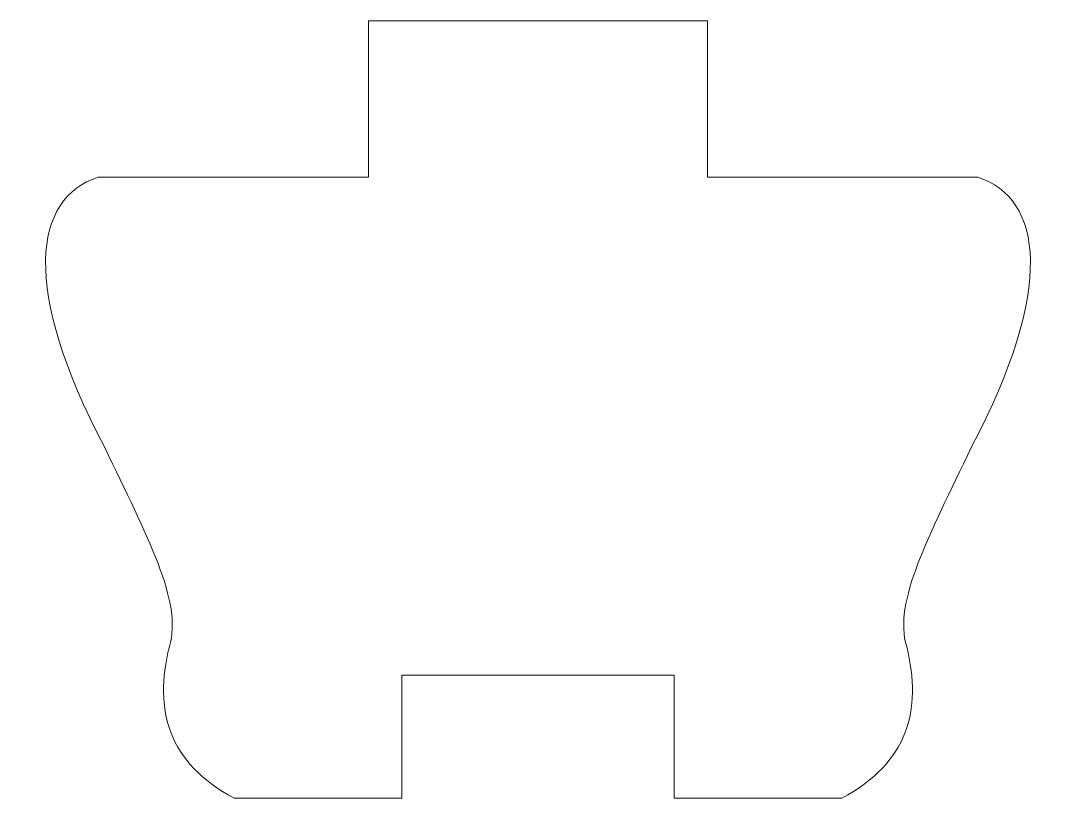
# Model space of a CAD drawing. Header units: millimetres. Extents: x 3281.1 to 3304.4, y 1484.4 to 1501.9.
import ezdxf

# ---------------------------------------------------------------- set-up
doc = ezdxf.new("R2010")
doc.units = ezdxf.units.MM

msp = doc.modelspace()

# ---------------------------------------------------------------- linework, layer by layer
at = {"lineweight": 20}
for points, knots in [([(3288.935, 1501.876), (3288.935, 1501.876), (3288.935, 1498.354), (3288.935, 1498.354), (3288.935, 1498.354), (3288.935, 1498.354), (3282.852, 1498.354), (3282.852, 1498.354)], [0, 0, 0, 0, 0.333333, 0.333333, 0.333333, 0.333333, 1, 1, 1, 1]), ([(3296.558, 1501.876), (3296.558, 1501.876), (3296.558, 1498.354), (3296.558, 1498.354), (3296.558, 1498.354), (3296.558, 1498.354), (3302.641, 1498.354), (3302.641, 1498.354)], [0, 0, 0, 0, 0.333333, 0.333333, 0.333333, 0.333333, 1, 1, 1, 1]), ([(3282.852, 1498.354), (3281.393, 1497.88), (3281.108, 1495.852), (3282.998, 1492.271), (3282.998, 1492.271), (3283.946, 1490.28), (3284.764, 1488.786), (3284.453, 1487.789), (3284.453, 1487.789), (3284.102, 1486.327), (3284.422, 1485.189), (3285.913, 1484.374)], [0, 0, 0, 0, 0.25, 0.25, 0.25, 0.25, 0.5, 0.5, 0.5, 0.5, 1, 1, 1, 1]), ([(3302.641, 1498.354), (3304.1, 1497.88), (3304.385, 1495.852), (3302.495, 1492.271), (3302.495, 1492.271), (3301.547, 1490.28), (3300.729, 1488.786), (3301.041, 1487.789), (3301.041, 1487.789), (3301.391, 1486.327), (3301.071, 1485.189), (3299.58, 1484.374)], [0, 0, 0, 0, 0.25, 0.25, 0.25, 0.25, 0.5, 0.5, 0.5, 0.5, 1, 1, 1, 1]), ([(3289.682, 1487.148), (3289.682, 1487.148), (3289.682, 1484.374), (3289.682, 1484.374), (3289.682, 1484.374), (3289.682, 1484.374), (3285.913, 1484.374), (3285.913, 1484.374)], [0, 0, 0, 0, 0.333333, 0.333333, 0.333333, 0.333333, 1, 1, 1, 1]), ([(3295.811, 1487.148), (3295.811, 1487.148), (3295.811, 1484.374), (3295.811, 1484.374), (3295.811, 1484.374), (3295.811, 1484.374), (3299.58, 1484.374), (3299.58, 1484.374)], [0, 0, 0, 0, 0.333333, 0.333333, 0.333333, 0.333333, 1, 1, 1, 1])]:
    msp.add_open_spline(points, degree=3, knots=knots, dxfattribs=at)
for points in [[(3288.935, 1501.876), (3288.935, 1501.876), (3296.558, 1501.876), (3296.558, 1501.876)], [(3289.682, 1487.148), (3289.682, 1487.148), (3295.811, 1487.148), (3295.811, 1487.148)]]:
    msp.add_open_spline(points, degree=3, dxfattribs=at)

doc.saveas('drawing.dxf')
